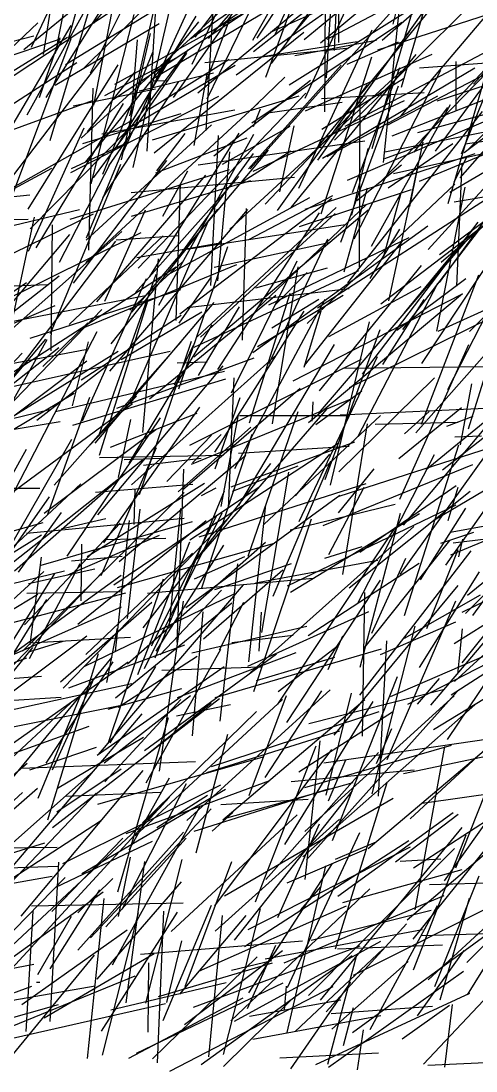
# Model space of a CAD drawing. Header units: metres. Extents: x 0 to 1019, y 0 to 619.
# Drawn here: x 663.8 to 715.5, y 0 to 119.4 of the extents above; entities that cross this region are included whole.
import ezdxf

# ---------------------------------------------------------------- set-up
doc = ezdxf.new("R2010")
doc.units = ezdxf.units.M

msp = doc.modelspace()

# ---------------------------------------------------------------- linework, layer by layer
at = {"color": 61}
for p, q in [((665.01, 116.46), (673.34, 134.24)), ((654.2, 52.5), (664.45, 70.73)), ((686.46, 39.82), (688.47, 57.69)), ((664.66, 55.45), (672.22, 57.12))]:
    msp.add_line(p, q, dxfattribs=at)
at = {"color": 20}
for p, q in [((690.19, 117.23), (699.96, 134.66)), ((702.14, 72.23), (711.22, 89.6)), ((695.45, 62.5), (704.34, 81.27)), ((699.91, 63.5), (703.95, 68.5)), ((665.57, 10.14), (665.94, 10.15))]:
    msp.add_line(p, q, dxfattribs=at)
at = {"color": 225}
for p, q in [((683.26, 114.52), (692.36, 133.69)), ((647.04, 78.04), (664.44, 89.68)), ((672.93, 56.39), (679.2, 70.92)), ((707.43, 51.82), (713.59, 71.22)), ((706.39, 23.82), (713.53, 29.24)), ((694.06, 21.44), (703.1, 25.29))]:
    msp.add_line(p, q, dxfattribs=at)
at = {"color": 92}
for p, q in [((666.38, 115.63), (668.9, 131.71)), ((714.79, 84.11), (733.52, 102.75)), ((699, 66.66), (703.44, 85.21)), ((658, 70.04), (669.86, 77.12)), ((686.38, 47.94), (689.15, 53.33)), ((699.84, 19.91), (712.96, 29.44))]:
    msp.add_line(p, q, dxfattribs=at)
at = {"color": 169}
for p, q in [((697.87, 116.96), (715.49, 131.6)), ((670.64, 78.62), (682.01, 85.97)), ((694.04, 39.67), (704.67, 55.83))]:
    msp.add_line(p, q, dxfattribs=at)
at = {"color": 192}
for p, q in [((699.94, 116.97), (700.02, 131.82)), ((706.99, 108.59), (718.62, 122.34)), ((709.36, 73.6), (715.87, 90.58)), ((673.98, 70.98), (683.83, 74.83)), ((669.13, 56.44), (679.55, 60.98))]:
    msp.add_line(p, q, dxfattribs=at)
at = {"color": 200}
for p, q in [((706.13, 119.07), (709.45, 132.15)), ((658.22, 4.82), (668.08, 7.58))]:
    msp.add_line(p, q, dxfattribs=at)
at = {"color": 133}
for p, q in [((707.08, 111.9), (712.81, 131.53)), ((679.07, 47.02), (686.95, 65.99)), ((678.02, 7.75), (682.12, 24.09))]:
    msp.add_line(p, q, dxfattribs=at)
at = {"color": 55}
for p, q in [((684.99, 110.57), (694.7, 130.54)), ((652.72, 114.51), (665.27, 117.74)), ((691.42, 62.16), (704.67, 74.57)), ((677.85, 45.8), (686.7, 63.51))]:
    msp.add_line(p, q, dxfattribs=at)
at = {"color": 79}
for p, q in [((685.5, 118.26), (704.16, 131.08)), ((696.14, 110.65), (700.7, 120.6)), ((708.93, 106.76), (718.78, 109.44)), ((668.57, 23.64), (686.52, 32.59))]:
    msp.add_line(p, q, dxfattribs=at)
at = {"color": 142}
for p, q in [((690.25, 115.95), (709.24, 130.91)), ((697.59, 105.14), (712.7, 123.64)), ((657.45, 79.51), (671.13, 82.06)), ((698.73, 45.69), (700.39, 49.52)), ((681.88, 8.78), (689.42, 17.71))]:
    msp.add_line(p, q, dxfattribs=at)
at = {"color": 146}
for p, q in [((694.11, 117.16), (705.88, 131.32)), ((713.38, 89.27), (713.98, 103.27)), ((672.63, 36.01), (689.1, 55.31)), ((690.91, 47.79), (691.16, 52.21)), ((696.53, 39.56), (711.8, 43.42))]:
    msp.add_line(p, q, dxfattribs=at)
at = {"color": 197}
for p, q in [((698.53, 112.95), (699.7, 130.85)), ((673.95, 37.36), (679.13, 46.02)), ((673.36, 32.93), (681.97, 42.26)), ((699.59, 24.14), (704.18, 26.1))]:
    msp.add_line(p, q, dxfattribs=at)
at = {"color": 159}
for p, q in [((685.13, 117.45), (695.47, 129.39)), ((657.79, 109.81), (677.56, 122.86)), ((711.59, 92.02), (721.88, 100.86)), ((672.73, 69.79), (686.81, 70.07))]:
    msp.add_line(p, q, dxfattribs=at)
at = {"color": 90}
for p, q in [((676.2, 108.63), (680.73, 128.55)), ((700.9, 114.51), (706.72, 117.07)), ((704.67, 101.15), (720.42, 117.33)), ((713.76, 101.58), (725.53, 115.06)), ((661.19, 72.72), (668.26, 73.9))]:
    msp.add_line(p, q, dxfattribs=at)
at = {"color": 138}
for p, q in [((683.13, 117.43), (699.55, 128.84)), ((670.83, 105.51), (682.04, 108.89)), ((693.24, 100), (694.88, 107.51))]:
    msp.add_line(p, q, dxfattribs=at)
at = {"color": 183}
for p, q in [((704.89, 117.24), (717.14, 128.08)), ((683.86, 83.5), (699.64, 98.23)), ((707.23, 84.36), (716.23, 96.06)), ((710.84, 62.72), (724.06, 70.58)), ((677.7, 50.41), (692.21, 69.11))]:
    msp.add_line(p, q, dxfattribs=at)
at = {"color": 135}
for p, q in [((715.26, 112.24), (729.95, 128.45)), ((677.28, 65.6), (683.2, 83.02)), ((653.48, 67.37), (671.3, 80.8)), ((706.93, 23.91), (711.55, 24.17))]:
    msp.add_line(p, q, dxfattribs=at)
at = {"color": 94}
for p, q in [((666.69, 110.71), (676.71, 126.78)), ((697.35, 73.53), (702.57, 77.37)), ((679.46, 8.5), (692.41, 12.34))]:
    msp.add_line(p, q, dxfattribs=at)
at = {"color": 65}
for p, q in [((671.71, 113.54), (678.73, 127.63)), ((678.82, 112.87), (697.36, 123.98)), ((712.25, 73.35), (715.22, 74.5)), ((681.55, 48.8), (682.31, 68.45)), ((704.47, 31.29), (705.42, 48.94))]:
    msp.add_line(p, q, dxfattribs=at)
at = {"color": 32}
msp.add_line((672.08, 119.19), (678.67, 126.93), dxfattribs=at)
at = {"color": 210}
msp.add_line((690.68, 117.48), (697.1, 127.27), dxfattribs=at)
at = {"color": 160}
for p, q in [((667.75, 115.72), (669.83, 126.39)), ((697.96, 97.5), (703.69, 115.34)), ((673, 106.6), (688.13, 109.34)), ((695.49, 96.06), (708.21, 100.26)), ((688.57, 64.34), (699.47, 82.63)), ((695.03, 65.43), (698.92, 70.16)), ((659.61, 50.16), (675.73, 54.42)), ((661.64, 14.66), (668.84, 22.02)), ((693.74, 12.35), (711.92, 20))]:
    msp.add_line(p, q, dxfattribs=at)
at = {"color": 221}
for p, q in [((669.13, 117.11), (671.6, 125.88)), ((672.04, 101.58), (682.83, 116.13)), ((677.15, 91.33), (696.21, 111.21))]:
    msp.add_line(p, q, dxfattribs=at)
at = {"color": 64}
for p, q in [((688.27, 113.31), (705.73, 125.6)), ((699.44, 105.89), (716.06, 122.42))]:
    msp.add_line(p, q, dxfattribs=at)
at = {"color": 110}
for p, q in [((695.99, 117.33), (706.56, 126)), ((713.98, 46.43), (728.5, 64.66)), ((681.6, 42.51), (695.1, 47.62)), ((667.14, 11.67), (672.78, 20.65))]:
    msp.add_line(p, q, dxfattribs=at)
at = {"color": 46}
for p, q in [((698.34, 109.09), (698.47, 126.13)), ((693.02, 41.74), (706.21, 61.57)), ((685.84, 18.82), (699.15, 36.59))]:
    msp.add_line(p, q, dxfattribs=at)
at = {"color": 249}
for p, q in [((699.45, 116.06), (699.92, 126.41)), ((700.41, 79.95), (716.88, 80.14))]:
    msp.add_line(p, q, dxfattribs=at)
at = {"color": 208}
for p, q in [((713.21, 110.33), (727.88, 126.13)), ((697.76, 77.39), (709.36, 91.63)), ((708.89, 6.31), (714.2, 13.74))]:
    msp.add_line(p, q, dxfattribs=at)
at = {"color": 218}
for p, q in [((675.48, 104.6), (684.57, 124.57)), ((694.53, 98.2), (708.74, 115.6)), ((679.26, 102.39), (682.49, 106.63)), ((656.26, 6.97), (672.24, 9.7))]:
    msp.add_line(p, q, dxfattribs=at)
at = {"color": 243}
for p, q in [((678.17, 104.63), (679.37, 124.53)), ((681.67, 65.88), (689.96, 73.24))]:
    msp.add_line(p, q, dxfattribs=at)
at = {"color": 24}
for p, q in [((681.16, 110.73), (690.75, 124.42)), ((703.67, 93.84), (712.64, 109.94)), ((679.92, 97.22), (682.77, 102.38)), ((662.39, 47.14), (675.2, 56.43))]:
    msp.add_line(p, q, dxfattribs=at)
at = {"color": 85}
for p, q in [((698.64, 117.37), (711.51, 124.17)), ((689.76, 31.36), (694.01, 42.72)), ((694.51, 0.28), (701.33, 10.12))]:
    msp.add_line(p, q, dxfattribs=at)
at = {"color": 59}
for p, q in [((703.73, 104.92), (709.55, 124.8)), ((662.44, 59.17), (670.6, 66.79)), ((667.76, 20.93), (678.76, 26.16)), ((665.02, 18.81), (682.26, 19.14)), ((686.83, 0.55), (694.5, 8.1))]:
    msp.add_line(p, q, dxfattribs=at)
at = {"color": 121}
for p, q in [((668.86, 114.48), (683.29, 123.33)), ((701.17, 77.77), (717.73, 85.95))]:
    msp.add_line(p, q, dxfattribs=at)
at = {"color": 216}
for p, q in [((670.99, 114.1), (680.75, 123.73)), ((669.48, 102.19), (686.31, 110.89)), ((679.83, 45.61), (691.1, 46))]:
    msp.add_line(p, q, dxfattribs=at)
at = {"color": 108}
for p, q in [((674.32, 110.52), (693.4, 123.11)), ((660.83, 77.43), (680.76, 81.9))]:
    msp.add_line(p, q, dxfattribs=at)
at = {"color": 182}
for p, q in [((683.63, 117.6), (687.74, 123.03)), ((669.77, 89.63), (680.41, 103.57)), ((685.84, 70.41), (695.99, 86.43)), ((712.96, 60.09), (730.02, 62.16)), ((689.59, 46.06), (703.36, 52.28))]:
    msp.add_line(p, q, dxfattribs=at)
at = {"color": 52}
for p, q in [((692.19, 118.17), (703.9, 123.38)), ((705.07, 92.68), (706.99, 99.73)), ((687.74, 77.16), (695.21, 92.14)), ((658.7, 71.9), (674.86, 81.89)), ((674.78, 55.01), (692.62, 60.06)), ((686.53, 30.35), (696.45, 30.95)), ((670.29, 13.77), (682.29, 27.19))]:
    msp.add_line(p, q, dxfattribs=at)
at = {"color": 71}
for p, q in [((692.28, 114.59), (699.09, 123.84)), ((678.38, 109.4), (687.48, 115.1)), ((697.51, 86.82), (717.28, 99.53)), ((697.65, 74.81), (714.38, 94.35)), ((711.73, 68.4), (729.67, 82.51)), ((699.22, 26.23), (706.64, 44.9)), ((658.37, 31.59), (669.45, 41.84)), ((674.21, 12.12), (684.13, 30.07))]:
    msp.add_line(p, q, dxfattribs=at)
at = {"color": 227}
for p, q in [((664.15, 116.17), (671.53, 122.25)), ((684.86, 106.99), (685.69, 121.53)), ((709.97, 50.33), (713.51, 59.34))]:
    msp.add_line(p, q, dxfattribs=at)
at = {"color": 212}
for p, q in [((667.13, 105.84), (671.95, 121.97)), ((671.79, 100.9), (676.66, 120.15)), ((705.62, 87.59), (709.53, 105.64))]:
    msp.add_line(p, q, dxfattribs=at)
at = {"color": 80}
for p, q in [((670.66, 106.1), (689.01, 122.86)), ((713.15, 72.15), (716.19, 72.27))]:
    msp.add_line(p, q, dxfattribs=at)
at = {"color": 202}
msp.add_line((672.11, 109.85), (674.55, 122.43), dxfattribs=at)
at = {"color": 164}
for p, q in [((674.48, 112.26), (693.4, 122.72)), ((701.69, 94.65), (711.55, 113.83)), ((705.17, 103.8), (710.07, 105.57)), ((700.55, 90.91), (703.21, 100.46)), ((665.74, 11), (669.56, 17.65))]:
    msp.add_line(p, q, dxfattribs=at)
at = {"color": 167}
for p, q in [((676.56, 102.75), (681.02, 122.09)), ((664.43, 61.18), (682.37, 62.9)), ((668.32, 44.3), (678.68, 53.35))]:
    msp.add_line(p, q, dxfattribs=at)
at = {"color": 240}
for p, q in [((683.9, 111.27), (696.65, 121.88)), ((667.38, 34.27), (671.98, 44.37))]:
    msp.add_line(p, q, dxfattribs=at)
at = {"color": 29}
for p, q in [((684.95, 112.66), (688.57, 122.38)), ((709.42, 30.49), (728.03, 33.11))]:
    msp.add_line(p, q, dxfattribs=at)
at = {"color": 47}
for p, q in [((689.86, 102.62), (707.81, 122.6)), ((676.37, 66.67), (692.87, 81.46))]:
    msp.add_line(p, q, dxfattribs=at)
at = {"color": 166}
for p, q in [((691.65, 113.02), (694.9, 121.9)), ((698.61, 104.01), (711.2, 110.93)), ((689.63, 58.57), (695.34, 75.04)), ((649.89, 29.35), (665.14, 48.2))]:
    msp.add_line(p, q, dxfattribs=at)
at = {"color": 45}
for p, q in [((697.56, 103.61), (710.71, 122.13)), ((682.54, 52.73), (700.06, 65.5))]:
    msp.add_line(p, q, dxfattribs=at)
at = {"color": 38}
for p, q in [((704.4, 116.15), (723.92, 122.44)), ((664.62, 98.04), (674.87, 114.44)), ((676.36, 97.25), (689.94, 101.28)), ((689, 83.15), (689.44, 98.1)), ((651.32, 88.79), (666.82, 89.47)), ((712.3, 37.72), (724.97, 56.55))]:
    msp.add_line(p, q, dxfattribs=at)
at = {"color": 103}
msp.add_line((692.73, 117.88), (694.19, 121.11), dxfattribs=at)
at = {"color": 88}
for p, q in [((694.29, 112.17), (708.12, 120.8)), ((711.08, 84.17), (714.32, 100.54)), ((701.13, 54.97), (714.89, 65.96))]:
    msp.add_line(p, q, dxfattribs=at)
at = {"color": 132}
for p, q in [((705.02, 103.35), (706.94, 121.64)), ((675.23, 103.63), (678.54, 118.01)), ((681.51, 40.4), (687.63, 41.69))]:
    msp.add_line(p, q, dxfattribs=at)
at = {"color": 122}
for p, q in [((710.96, 104.62), (723.18, 121.25)), ((694.42, 61.56), (706.34, 64.48)), ((696.14, 21.8), (697.81, 37.58))]:
    msp.add_line(p, q, dxfattribs=at)
at = {"color": 17}
for p, q in [((664.53, 108.76), (670.89, 120.24)), ((700.09, 74.64), (719.88, 75.54)), ((686.57, 64.23), (688.56, 74.63)), ((702.39, 45.95), (706.98, 63.47)), ((713.12, 44.34), (731.77, 61.45)), ((661.3, 35.58), (671.58, 39.25)), ((676.07, 1.51), (689.07, 8.35))]:
    msp.add_line(p, q, dxfattribs=at)
at = {"color": 154}
msp.add_line((674.73, 105.18), (683.73, 119.99), dxfattribs=at)
at = {"color": 127}
msp.add_line((646.55, 101.04), (665.73, 119.23), dxfattribs=at)
at = {"color": 163}
for p, q in [((659.32, 101.61), (669.5, 118.92)), ((689.69, 102.6), (700.2, 114.39)), ((698.08, 103.82), (715.4, 114.1)), ((705.17, 104.54), (719.5, 107.42)), ((698.4, 67.28), (704.66, 84.33)), ((705.44, 35.46), (713.26, 53.48))]:
    msp.add_line(p, q, dxfattribs=at)
at = {"color": 244}
for p, q in [((667.68, 112.11), (679.51, 119.15)), ((671.26, 94.77), (676.01, 106.16)), ((695.99, 80.08), (697.94, 86.47))]:
    msp.add_line(p, q, dxfattribs=at)
at = {"color": 116}
for p, q in [((671.17, 103.41), (684.04, 119.33)), ((711.97, 21.64), (723.6, 38.03))]:
    msp.add_line(p, q, dxfattribs=at)
at = {"color": 206}
for p, q in [((690.07, 107.86), (707.1, 119.3)), ((695.41, 100.43), (703.73, 118.42)), ((689.62, 108.99), (693.82, 113.02)), ((709.38, 80.48), (719.36, 95.57)), ((666.31, 80.15), (671.42, 85.12)), ((664.79, 46.95), (670.53, 57.74)), ((685.18, 1.66), (686.73, 17.71))]:
    msp.add_line(p, q, dxfattribs=at)
at = {"color": 141}
for p, q in [((701.28, 108.87), (708.04, 118.25)), ((678.76, 105.91), (695.44, 110.9)), ((661.68, 78.71), (681.46, 91.47)), ((673.58, 44.22), (674.79, 50.39)), ((677.38, 13.33), (695.81, 14.82))]:
    msp.add_line(p, q, dxfattribs=at)
at = {"color": 15}
msp.add_line((713.89, 104.33), (719.87, 119.26), dxfattribs=at)
at = {"color": 168}
for p, q in [((658, 113.91), (668.31, 117.38)), ((664.86, 48.51), (666.16, 58.47)), ((653.75, 36.39), (671.29, 49.52)), ((671.38, 1.45), (673.28, 19.63))]:
    msp.add_line(p, q, dxfattribs=at)
at = {"color": 238}
for p, q in [((658.47, 111.02), (669.09, 117.59)), ((683.49, 82.33), (702.24, 91.05))]:
    msp.add_line(p, q, dxfattribs=at)
at = {"color": 151}
for p, q in [((662.96, 99.93), (669.53, 117.43)), ((674.82, 20.39), (680.6, 40.24)), ((710.25, 21.25), (727.8, 21.69)), ((703.51, 4.77), (711.16, 18.84))]:
    msp.add_line(p, q, dxfattribs=at)
at = {"color": 12}
for p, q in [((665.93, 110.74), (668.27, 117.53)), ((706.01, 106.37), (719.3, 111.59)), ((683.71, 24.83), (687.32, 38.32)), ((674.01, 6.98), (687.14, 10.11))]:
    msp.add_line(p, q, dxfattribs=at)
at = {"color": 134}
for p, q in [((676.14, 106.06), (677.07, 117.28)), ((685.41, 89.36), (686.25, 106.41)), ((673.93, 79.61), (689.62, 97.99)), ((713.78, 71.24), (715.07, 78.18)), ((663.51, 56.77), (668.41, 63.53))]:
    msp.add_line(p, q, dxfattribs=at)
at = {"color": 131}
for p, q in [((678.94, 104.45), (695.98, 118.15)), ((654.36, 104.01), (671.93, 110.37)), ((683.54, 55.99), (689.26, 58.54)), ((662.01, 3.58), (680.24, 7.71))]:
    msp.add_line(p, q, dxfattribs=at)
at = {"color": 115}
for p, q in [((690.56, 115.26), (702.04, 117.11)), ((712.74, 42.79), (730.93, 54.61))]:
    msp.add_line(p, q, dxfattribs=at)
at = {"color": 87}
for p, q in [((694.94, 115.52), (704.23, 117.24)), ((673.79, 102.96), (682.67, 115.75)), ((668.39, 61.7), (673.47, 62.86)), ((701.52, 4.41), (720.88, 18.58))]:
    msp.add_line(p, q, dxfattribs=at)
at = {"color": 6}
for p, q in [((700.67, 107.48), (719.84, 117.59)), ((669.74, 109.78), (679.1, 111.72)), ((710.09, 93.45), (719.38, 103.66)), ((713.08, 98.87), (726.82, 101.2)), ((656.36, 78.75), (675.29, 95.49)), ((674.9, 17.61), (676.27, 24.35))]:
    msp.add_line(p, q, dxfattribs=at)
at = {"color": 56}
for p, q in [((705.46, 107.59), (724.16, 117.33)), ((674.89, 67.52), (676.31, 74.1))]:
    msp.add_line(p, q, dxfattribs=at)
at = {"color": 177}
for p, q in [((712.4, 98.67), (718.02, 118.04)), ((686.71, 103.13), (694.43, 107.45)), ((704.74, 87.27), (717.59, 97.08))]:
    msp.add_line(p, q, dxfattribs=at)
at = {"color": 178}
for p, q in [((714.48, 104.63), (727.58, 117.85)), ((700.16, 94.27), (706.72, 112.05)), ((704.7, 47.41), (713.27, 51.1)), ((677.62, 28.27), (690.58, 40.91)), ((688.09, 14.91), (701.49, 31.9))]:
    msp.add_line(p, q, dxfattribs=at)
at = {"color": 231}
for p, q in [((673.1, 102.02), (678.79, 115.88)), ((667.97, 32.18), (677.75, 37.99))]:
    msp.add_line(p, q, dxfattribs=at)
at = {"color": 22}
for p, q in [((684.72, 114.69), (700.84, 116.35)), ((666.69, 35.05), (674.28, 46.54))]:
    msp.add_line(p, q, dxfattribs=at)
at = {"color": 78}
msp.add_line((652.95, 103.58), (670.16, 114.72), dxfattribs=at)
at = {"color": 112}
msp.add_line((661.51, 100), (673.27, 115.4), dxfattribs=at)
at = {"color": 48}
for p, q in [((673.35, 110.95), (681.61, 115.33)), ((709.23, 55.89), (714.4, 64.03))]:
    msp.add_line(p, q, dxfattribs=at)
at = {"color": 11}
msp.add_line((679.34, 112.78), (680.45, 115.1), dxfattribs=at)
at = {"color": 70}
for p, q in [((696.16, 109.2), (710.57, 115.67)), ((661.93, 36.64), (675.98, 46.56))]:
    msp.add_line(p, q, dxfattribs=at)
at = {"color": 254}
for p, q in [((709.14, 114.08), (726.87, 115.42)), ((692.42, 73.63), (695.31, 91.47)), ((674.55, 47.72), (676.15, 62.62)), ((679.25, 27.74), (685.03, 31.39))]:
    msp.add_line(p, q, dxfattribs=at)
at = {"color": 117}
msp.add_line((713.28, 109.28), (713.3, 114.8), dxfattribs=at)
at = {"color": 252}
for p, q in [((671.38, 106.81), (676.81, 113.66)), ((676.32, 99.94), (694.91, 101.65)), ((654.28, 67.24), (673.02, 86.63)), ((696.09, 32.28), (712.76, 37.1))]:
    msp.add_line(p, q, dxfattribs=at)
at = {"color": 13}
for p, q in [((675.45, 106.89), (688.17, 114.41)), ((670.64, 53.48), (670.72, 59.95))]:
    msp.add_line(p, q, dxfattribs=at)
at = {"color": 97}
for p, q in [((677.26, 111.48), (685.7, 113.53)), ((673.12, 99.3), (681.75, 112.55)), ((661.92, 38.96), (675.41, 41.67))]:
    msp.add_line(p, q, dxfattribs=at)
at = {"color": 207}
for p, q in [((683.5, 105.27), (685.01, 113.57)), ((651.98, 96.77), (664.62, 96.89)), ((681.74, 77.59), (687.33, 93.79)), ((706.54, 84.27), (714.38, 90.13))]:
    msp.add_line(p, q, dxfattribs=at)
at = {"color": 250}
for p, q in [((687.57, 95.76), (707.07, 113.75)), ((714.2, 104.47), (726.53, 113.75)), ((707.41, 86.23), (715.14, 95.65)), ((650.93, 64.74), (666.65, 83.25)), ((677.12, 35.23), (685.44, 41.89)), ((701.6, 10.94), (720.04, 20.17)), ((680.4, 7.81), (682.1, 14.85))]:
    msp.add_line(p, q, dxfattribs=at)
at = {"color": 242}
msp.add_line((701.49, 99.92), (706.87, 114.14), dxfattribs=at)
at = {"color": 228}
msp.add_line((711.13, 110.33), (723.85, 114.53), dxfattribs=at)
at = {"color": 223}
for p, q in [((678.84, 112.63), (680.52, 112.64)), ((713.59, 58.49), (714.06, 60.52))]:
    msp.add_line(p, q, dxfattribs=at)
at = {"color": 119}
for p, q in [((685.74, 104.09), (696.74, 112.71)), ((692.15, 109.02), (700.32, 110.18)), ((664.81, 34.27), (672.4, 36.87))]:
    msp.add_line(p, q, dxfattribs=at)
at = {"color": 43}
for p, q in [((698.01, 107.13), (707.29, 112.89)), ((696.52, 73.77), (714.01, 88.44)), ((660.93, 12.59), (679.75, 30.1)), ((700.41, 19.21), (713.96, 22.93)), ((672.48, 10.48), (682.06, 21.53))]:
    msp.add_line(p, q, dxfattribs=at)
at = {"color": 37}
for p, q in [((671.53, 93.35), (672.02, 111.8)), ((672.25, 71.44), (685.76, 87.43)), ((702.32, 59.01), (713.29, 66.59)), ((678.77, 1.43), (690.65, 13.01))]:
    msp.add_line(p, q, dxfattribs=at)
at = {"color": 104}
for p, q in [((692.99, 97.87), (703.22, 112.2)), ((673.22, 60.09), (684.16, 75.53))]:
    msp.add_line(p, q, dxfattribs=at)
at = {"color": 76}
for p, q in [((697.98, 110.6), (709.66, 111.29)), ((669.42, 96.91), (687.5, 102.54)), ((655.15, 7.44), (673.14, 20.39))]:
    msp.add_line(p, q, dxfattribs=at)
at = {"color": 194}
for p, q in [((702.29, 91.49), (702.38, 111.19)), ((657.34, 97.38), (676.46, 108.13)), ((698.76, 30.75), (700.74, 35.42))]:
    msp.add_line(p, q, dxfattribs=at)
at = {"color": 143}
for p, q in [((665.52, 93.65), (675.47, 110.05)), ((654.98, 81.62), (667.68, 87.09)), ((688.07, 5.71), (704.74, 14.79)), ((678.27, 4.44), (678.33, 12.35))]:
    msp.add_line(p, q, dxfattribs=at)
at = {"color": 3}
for p, q in [((671.17, 91.95), (690.82, 110.11)), ((698.81, 83.54), (709.3, 89.22)), ((661.93, 74.54), (666.79, 83.2))]:
    msp.add_line(p, q, dxfattribs=at)
at = {"color": 155}
for p, q in [((690.22, 102.35), (707.4, 110.38)), ((683.95, 103.07), (702.89, 105.78)), ((692, 87.16), (707.93, 94.82)), ((685.77, 91.42), (698.99, 94.26)), ((711.26, 84.14), (727.65, 91.68)), ((707.16, 3.7), (712.55, 7.52))]:
    msp.add_line(p, q, dxfattribs=at)
at = {"color": 195}
for p, q in [((691.58, 98.6), (703.09, 110.75)), ((713.05, 101.12), (714.51, 103.94)), ((646.44, 48.75), (666.13, 61))]:
    msp.add_line(p, q, dxfattribs=at)
at = {"color": 156}
for p, q in [((690.23, 107.43), (691.05, 109.42)), ((715.17, 51.81), (722.22, 61.53)), ((664.82, 48.71), (676.28, 49.35))]:
    msp.add_line(p, q, dxfattribs=at)
at = {"color": 224}
for p, q in [((700.93, 101.33), (718.85, 109.01)), ((671.23, 94.51), (685.47, 107.63)), ((669.24, 43.61), (682.43, 48.49)), ((708.06, 28.71), (726.6, 45.91)), ((699.08, 6.57), (710.6, 7.39))]:
    msp.add_line(p, q, dxfattribs=at)
at = {"color": 50}
for p, q in [((700.96, 89.64), (716.28, 109.15)), ((689.79, 73.74), (694.41, 88.49))]:
    msp.add_line(p, q, dxfattribs=at)
at = {"color": 149}
for p, q in [((708.53, 104.52), (712.35, 109.58)), ((670.26, 50.86), (684.87, 62.64)), ((710.85, 9.65), (715.9, 22.24))]:
    msp.add_line(p, q, dxfattribs=at)
at = {"color": 101}
for p, q in [((709.14, 101.21), (728.04, 109.12)), ((667.38, 27.72), (686.39, 42.39)), ((691.65, 21.8), (704.47, 36.25)), ((659.29, 23.74), (666.53, 25.96)), ((682.49, 9.64), (687.79, 23.86))]:
    msp.add_line(p, q, dxfattribs=at)
at = {"color": 203}
for p, q in [((664.65, 93.26), (671, 107.29)), ((691.59, 33.42), (698.01, 43.26))]:
    msp.add_line(p, q, dxfattribs=at)
at = {"color": 188}
for p, q in [((664.84, 95.78), (676.1, 107.21)), ((679.47, 87.12), (690.28, 106.56)), ((664.49, 54.36), (675.32, 54.57))]:
    msp.add_line(p, q, dxfattribs=at)
at = {"color": 187}
msp.add_line((678.47, 90.39), (688.6, 106.67), dxfattribs=at)
at = {"color": 213}
for p, q in [((711.4, 92.88), (729.61, 106.53)), ((712.37, 62.63), (713.52, 66.41)), ((689.66, 16.13), (708.11, 25.53))]:
    msp.add_line(p, q, dxfattribs=at)
at = {"color": 89}
for p, q in [((714.33, 105.46), (723.55, 106.82)), ((669.54, 58.03), (675.32, 58.59))]:
    msp.add_line(p, q, dxfattribs=at)
at = {"color": 30}
for p, q in [((669.56, 102.66), (675.41, 105.39)), ((680.4, 90.54), (696.66, 99.34)), ((664.86, 83.37), (682, 88.89)), ((690.6, 44.44), (699.48, 47.1)), ((649.73, 22.64), (664.52, 35.02))]:
    msp.add_line(p, q, dxfattribs=at)
at = {"color": 179}
for p, q in [((679.15, 102.17), (689.52, 106.13)), ((657.3, 94.82), (670.48, 97.98)), ((667.72, 75.02), (686.96, 79.6)), ((708.42, 15.01), (723.56, 33.91)), ((714.58, 8.71), (720.58, 18.38))]:
    msp.add_line(p, q, dxfattribs=at)
at = {"color": 248}
for p, q in [((705.56, 100.46), (712.92, 105.48)), ((683.33, 69.19), (686.59, 72.39)), ((652.87, 53.05), (668.75, 56.91))]:
    msp.add_line(p, q, dxfattribs=at)
at = {"color": 69}
for p, q in [((706.17, 102.1), (721.09, 105.41)), ((689.09, 101.2), (694.51, 104.67)), ((678.43, 76.46), (692.78, 88.25))]:
    msp.add_line(p, q, dxfattribs=at)
at = {"color": 44}
msp.add_line((676.43, 86.3), (691.97, 104.73), dxfattribs=at)
at = {"color": 51}
for p, q in [((681.22, 91.9), (690.24, 104.34)), ((646.64, 63.59), (663.94, 81.65)), ((688.53, 70.29), (701.13, 71.09))]:
    msp.add_line(p, q, dxfattribs=at)
at = {"color": 111}
for p, q in [((686.21, 89.88), (687.54, 104.55)), ((698.24, 35.06), (716.97, 37.81))]:
    msp.add_line(p, q, dxfattribs=at)
at = {"color": 77}
for p, q in [((696.13, 98.02), (715.46, 104.34)), ((663.99, 47.78), (682.37, 65.83)), ((675.77, 27.04), (692.12, 33.07)), ((652.39, 22.84), (668.01, 23.31))]:
    msp.add_line(p, q, dxfattribs=at)
at = {"color": 63}
for p, q in [((701.42, 97.34), (703.28, 104.94)), ((688.14, 68.56), (698.39, 87.79)), ((700, 65.4), (719.64, 71.71)), ((714.37, 52.05), (733.51, 71.31)), ((657.92, 52.34), (667.05, 65.31))]:
    msp.add_line(p, q, dxfattribs=at)
at = {"color": 10}
for p, q in [((651.09, 94.01), (667.32, 102.68)), ((658.2, 85.84), (677.47, 95.36)), ((708.88, 41.73), (711.39, 44.65))]:
    msp.add_line(p, q, dxfattribs=at)
at = {"color": 62}
for p, q in [((667.15, 83.89), (675.16, 103.16)), ((706.9, 65.04), (714.74, 82.63)), ((685.9, 68.52), (688.74, 76.62)), ((702.64, 38.11), (702.92, 54.43)), ((708.64, 18.35), (712.01, 36.93))]:
    msp.add_line(p, q, dxfattribs=at)
at = {"color": 86}
for p, q in [((668.18, 92.01), (673.95, 103.17)), ((703.3, 25.33), (717.7, 37.5))]:
    msp.add_line(p, q, dxfattribs=at)
at = {"color": 31}
for p, q in [((701.98, 99.03), (707.08, 103.07)), ((669.7, 73.47), (687.09, 78.74))]:
    msp.add_line(p, q, dxfattribs=at)
at = {"color": 7}
msp.add_line((708.02, 98.34), (708.95, 102.77), dxfattribs=at)
at = {"color": 215}
for p, q in [((712.59, 99.98), (718.32, 103.33)), ((675.32, 18.44), (682.64, 32.74)), ((708.44, 11.55), (714.42, 26.89)), ((694.99, 4.53), (704.97, 13.9)), ((698.71, 0.83), (701.98, 13.26))]:
    msp.add_line(p, q, dxfattribs=at)
at = {"color": 23}
for p, q in [((672.42, 87.5), (684.83, 101.91)), ((663.82, 17.64), (677.69, 34.19)), ((660.66, 4.26), (676.81, 10.84))]:
    msp.add_line(p, q, dxfattribs=at)
at = {"color": 233}
for p, q in [((676.82, 88.57), (688.57, 101.76)), ((694.74, 78.52), (713.88, 88.32)), ((662.63, 66.3), (665.97, 66.31)), ((693.07, 43.17), (699.91, 48.45))]:
    msp.add_line(p, q, dxfattribs=at)
at = {"color": 35}
for p, q in [((711.4, 89.7), (720.55, 102.24)), ((674.07, 82.71), (686.21, 98.04)), ((658.08, 74.44), (668.13, 82.29)), ((684.96, 33.96), (700.08, 38.7))]:
    msp.add_line(p, q, dxfattribs=at)
at = {"color": 181}
for p, q in [((681.46, 85.36), (681.93, 100.91)), ((706.93, 56.48), (718.79, 73.07))]:
    msp.add_line(p, q, dxfattribs=at)
at = {"color": 172}
for p, q in [((696.36, 85.02), (713.14, 100.89)), ((665.77, 31.06), (670.63, 42.79)), ((649.24, 25.35), (667.91, 25.47))]:
    msp.add_line(p, q, dxfattribs=at)
at = {"color": 236}
msp.add_line((648.74, 97.91), (664.83, 99.67), dxfattribs=at)
at = {"color": 93}
for p, q in [((681.88, 86.13), (699.14, 99.29)), ((712.7, 58.73), (724.25, 63.58)), ((690.16, 3.66), (704.73, 6.34))]:
    msp.add_line(p, q, dxfattribs=at)
at = {"color": 53}
for p, q in [((689.72, 94.57), (699.28, 99.6)), ((658.2, 84.39), (677.96, 88.21)), ((672.72, 70.04), (678.27, 87.72)), ((685.46, 34.64), (704.55, 40.9))]:
    msp.add_line(p, q, dxfattribs=at)
at = {"color": 18}
for p, q in [((673.33, 87.57), (677.95, 97.94)), ((696.27, 24.04), (713.39, 43.18)), ((689.71, 8.93), (699.23, 23.64))]:
    msp.add_line(p, q, dxfattribs=at)
at = {"color": 54}
for p, q in [((683.46, 81.23), (703.29, 97.95)), ((702.81, 48.09), (712.58, 60.34)), ((650.41, 19.2), (667.35, 22.17))]:
    msp.add_line(p, q, dxfattribs=at)
at = {"color": 205}
for p, q in [((690.63, 86.7), (703.08, 98.55)), ((677.85, 36.47), (692.88, 47.48)), ((702.06, 0.18), (702.76, 4.72))]:
    msp.add_line(p, q, dxfattribs=at)
at = {"color": 136}
for p, q in [((656.9, 90.1), (672.07, 97.49)), ((661.16, 85.48), (669.38, 95.14)), ((694.47, 54.47), (709.13, 63.41))]:
    msp.add_line(p, q, dxfattribs=at)
at = {"color": 106}
msp.add_line((661.8, 80.5), (665.36, 97.13), dxfattribs=at)
at = {"color": 201}
for p, q in [((684.24, 83.48), (699.52, 97.52)), ((674.72, 75.41), (690.34, 81.12)), ((694.53, 32.96), (708.5, 34.27))]:
    msp.add_line(p, q, dxfattribs=at)
at = {"color": 139}
for p, q in [((686.2, 79.79), (697.77, 97.6)), ((674.55, 42.46), (687.8, 53.28)), ((686.75, 28.59), (702.89, 42.27)), ((697.87, 8.08), (713.96, 27.74)), ((700.48, 2.93), (701.6, 7.24))]:
    msp.add_line(p, q, dxfattribs=at)
at = {"color": 123}
for p, q in [((667.23, 81.93), (667.4, 96.25)), ((671.65, 71.19), (676.95, 76.76)), ((698.52, 31.38), (701.39, 42.99)), ((676.8, 26.78), (693.56, 42.29))]:
    msp.add_line(p, q, dxfattribs=at)
at = {"color": 5}
for p, q in [((676.52, 76.69), (685.1, 96.64)), ((712.34, 77.52), (721.41, 95.23)), ((661.44, 57.68), (669.58, 71.87)), ((712.6, 61.29), (724.25, 63.43)), ((693.82, 25.78), (703.86, 42.05)), ((667.89, 29.51), (675.2, 34.4))]:
    msp.add_line(p, q, dxfattribs=at)
at = {"color": 226}
msp.add_line((682.41, 93.46), (700.68, 96.3), dxfattribs=at)
at = {"color": 39}
for p, q in [((690.16, 81.73), (710.06, 96.15)), ((651.18, 77.21), (668.15, 90.44)), ((683.01, 71.2), (702.53, 80.98))]:
    msp.add_line(p, q, dxfattribs=at)
at = {"color": 34}
for p, q in [((702.63, 79.28), (715.81, 96.56)), ((714.57, 54.13), (723.63, 61.54)), ((686.94, 19.94), (706.12, 31.05)), ((667.12, 5.67), (668.1, 23.77))]:
    msp.add_line(p, q, dxfattribs=at)
at = {"color": 2}
for p, q in [((703.53, 90.13), (706.9, 95.76)), ((672.7, 72.37), (679.17, 90.63))]:
    msp.add_line(p, q, dxfattribs=at)
at = {"color": 128}
for p, q in [((662.91, 78.99), (674.59, 94.39)), ((678.66, 48.37), (686.09, 63.21)), ((673.26, 35.06), (683.1, 42.72)), ((682.41, 5.33), (693.55, 13.72)), ((693.78, 6.95), (694, 9.68))]:
    msp.add_line(p, q, dxfattribs=at)
at = {"color": 72}
for p, q in [((669.29, 84.92), (679.96, 94.98)), ((693.01, 17.49), (697.74, 28.13))]:
    msp.add_line(p, q, dxfattribs=at)
at = {"color": 49}
for p, q in [((674.63, 94.53), (681.75, 95.02)), ((709.9, 68.41), (720.48, 77.16)), ((698.34, 58.34), (702.62, 59.66)), ((707.73, 17.21), (723.59, 30.71)), ((684.03, 11.37), (700.83, 18.8))]:
    msp.add_line(p, q, dxfattribs=at)
at = {"color": 4}
for p, q in [((692.03, 80.49), (698.7, 94.65)), ((663, 65.95), (676.48, 75.95)), ((676.69, 62.17), (676.81, 66.15)), ((690.49, 19.26), (697.39, 37.01)), ((668.88, 31.27), (679.67, 31.73)), ((714.5, 12.39), (726.12, 23.94))]:
    msp.add_line(p, q, dxfattribs=at)
at = {"color": 68}
for p, q in [((696.05, 80.26), (707.28, 94.51)), ((692.47, 54.02), (699.04, 69.4)), ((671.17, 47.39), (683.3, 58.91))]:
    msp.add_line(p, q, dxfattribs=at)
at = {"color": 234}
msp.add_line((676.99, 92.53), (686.64, 94.24), dxfattribs=at)
at = {"color": 73}
for p, q in [((676.2, 86.56), (682.15, 92.01)), ((674.99, 57.97), (689.37, 70.07)), ((650.44, 43.77), (666.15, 44.93)), ((699.16, 4.79), (707.85, 12.49))]:
    msp.add_line(p, q, dxfattribs=at)
at = {"color": 75}
for p, q in [((677.67, 72.62), (679.45, 92.38)), ((708.71, 72.58), (723.1, 88.93)), ((702.13, 53.23), (710.84, 70.14)), ((685.84, 54.77), (694.56, 57.74)), ((684.55, 49.18), (693.58, 57.03)), ((685.89, 15.93), (700.02, 28.68)), ((646.3, 2.9), (665.04, 9.67))]:
    msp.add_line(p, q, dxfattribs=at)
at = {"color": 246}
msp.add_line((714.7, 73.06), (720.75, 92.56), dxfattribs=at)
at = {"color": 198}
msp.add_line((670.6, 84.41), (688.37, 91.73), dxfattribs=at)
at = {"color": 209}
for p, q in [((690.51, 89.1), (698.66, 91.37)), ((665.61, 74.02), (673.76, 80.36)), ((713.96, 52.21), (723.03, 56.61)), ((705.82, 42.63), (716.51, 47.23)), ((697.34, 0.76), (714.85, 8.88))]:
    msp.add_line(p, q, dxfattribs=at)
at = {"color": 176}
for p, q in [((692.71, 87.15), (696.35, 90.83)), ((673.74, 41.19), (682.11, 43.51))]:
    msp.add_line(p, q, dxfattribs=at)
at = {"color": 100}
for p, q in [((670.8, 73.97), (678.09, 90.13)), ((687.72, 66.47), (701.76, 71.57)), ((673.37, 60.46), (680.28, 60.63)), ((678.04, 32.81), (686.53, 48.01))]:
    msp.add_line(p, q, dxfattribs=at)
at = {"color": 98}
for p, q in [((681.81, 85.06), (685.48, 90.35)), ((647.28, 16.41), (663.97, 31.71))]:
    msp.add_line(p, q, dxfattribs=at)
at = {"color": 217}
for p, q in [((682.7, 86.85), (701.14, 89)), ((703.76, 31.56), (708.64, 50.6)), ((660.54, 20.47), (672.85, 28.48)), ((689.79, 6.28), (700.18, 8.14))]:
    msp.add_line(p, q, dxfattribs=at)
at = {"color": 173}
for p, q in [((690.71, 82.41), (700.45, 88.25)), ((709.58, 0.81), (720.51, 12.44))]:
    msp.add_line(p, q, dxfattribs=at)
at = {"color": 158}
for p, q in [((692.32, 84.53), (697.68, 87.79)), ((666.85, 63.35), (671.65, 76.64))]:
    msp.add_line(p, q, dxfattribs=at)
at = {"color": 247}
for p, q in [((704.97, 80.38), (709.65, 87.76)), ((687.86, 65.95), (695.33, 68.83)), ((689.85, 45.3), (708.49, 61.93)), ((659.14, 41.37), (666.76, 53.66))]:
    msp.add_line(p, q, dxfattribs=at)
at = {"color": 105}
msp.add_line((675.19, 80.93), (684.37, 86.37), dxfattribs=at)
at = {"color": 180}
for p, q in [((684, 79.1), (688.67, 86.93)), ((675.92, 51.49), (677.37, 63.92)), ((644.55, 39.73), (664.46, 47.01)), ((656.2, 23.93), (665.7, 32.2))]:
    msp.add_line(p, q, dxfattribs=at)
at = {"color": 83}
for p, q in [((676.11, 69.14), (685.54, 84.88)), ((672.96, 4.55), (681.61, 18.11))]:
    msp.add_line(p, q, dxfattribs=at)
at = {"color": 232}
for p, q in [((662.14, 64.15), (672.46, 84.11)), ((669.68, 75.67), (671.5, 82.96)), ((666.09, 57.55), (683.3, 62.53))]:
    msp.add_line(p, q, dxfattribs=at)
at = {"color": 255}
for p, q in [((667.59, 66.66), (682.04, 82.93)), ((656.3, 14.8), (672.35, 31.64)), ((663.92, 7.58), (675.88, 16.09))]:
    msp.add_line(p, q, dxfattribs=at)
at = {"color": 95}
for p, q in [((681.27, 78.05), (683.41, 82.55)), ((707.31, 33.87), (716.85, 35.86))]:
    msp.add_line(p, q, dxfattribs=at)
at = {"color": 102}
for p, q in [((672.55, 63.28), (686.81, 80.21)), ((677.73, 68.92), (684.31, 69.73)), ((683.49, 27.29), (698.89, 32.14))]:
    msp.add_line(p, q, dxfattribs=at)
at = {"color": 137}
for p, q in [((681.55, 80.56), (684.97, 80.66)), ((709.13, 45.93), (715.94, 56.78))]:
    msp.add_line(p, q, dxfattribs=at)
at = {"color": 36}
for p, q in [((687.41, 64), (688.04, 78.85)), ((678.21, 54.35), (697.04, 56.09)), ((707.8, 41.73), (724.24, 50.23)), ((667.3, 18.16), (675.4, 26.5)), ((712.01, 0.47), (712.89, 7.6))]:
    msp.add_line(p, q, dxfattribs=at)
at = {"color": 81}
for p, q in [((699.95, 68.17), (710.84, 78.85)), ((712.13, 57.56), (725.97, 77.3)), ((673.72, 37.29), (680.01, 55.98)), ((689.57, 7.13), (692.79, 14.36))]:
    msp.add_line(p, q, dxfattribs=at)
at = {"color": 82}
for p, q in [((707.31, 62.08), (722.11, 79.78)), ((661.17, 21.35), (677.6, 40.65))]:
    msp.add_line(p, q, dxfattribs=at)
at = {"color": 66}
for p, q in [((682.17, 66.1), (695.54, 77.66)), ((671.73, 15.18), (685.44, 29.83))]:
    msp.add_line(p, q, dxfattribs=at)
at = {"color": 113}
for p, q in [((683.21, 69.04), (701.55, 76.52)), ((671.35, 58.53), (684.67, 66.89)), ((671.08, 46.05), (688.06, 54.28)), ((683.33, 38.13), (684.51, 52.24))]:
    msp.add_line(p, q, dxfattribs=at)
at = {"color": 126}
for p, q in [((655.96, 72.53), (667.04, 75.25)), ((683.83, 58.27), (698.63, 75.34))]:
    msp.add_line(p, q, dxfattribs=at)
at = {"color": 145}
for p, q in [((696.93, 73.93), (697.05, 76.11)), ((679.18, 47.77), (686.88, 59.84)), ((708.43, 23.14), (724.23, 33.4))]:
    msp.add_line(p, q, dxfattribs=at)
at = {"color": 19}
msp.add_line((706.76, 69.66), (713.89, 75.46), dxfattribs=at)
at = {"color": 152}
msp.add_line((669.05, 58.58), (679.68, 74.32), dxfattribs=at)
at = {"color": 193}
for p, q in [((688.66, 74.56), (700.99, 74.57)), ((660.13, 46.18), (675.23, 52.82)), ((680.9, 15.9), (695.22, 29.17))]:
    msp.add_line(p, q, dxfattribs=at)
at = {"color": 219}
msp.add_line((707.42, 72.5), (710.24, 75.04), dxfattribs=at)
at = {"color": 1}
for p, q in [((666.43, 63.46), (679.15, 72.99)), ((684.32, 65.49), (686.02, 66.36)), ((675.93, 46.35), (691.63, 60.18)), ((696.51, 8.61), (713.1, 25.33))]:
    msp.add_line(p, q, dxfattribs=at)
at = {"color": 196}
for p, q in [((700.4, 56.48), (703.2, 73.61)), ((682.66, 28.52), (698.96, 43.37)), ((660.31, 23.76), (672.03, 34.09))]:
    msp.add_line(p, q, dxfattribs=at)
at = {"color": 214}
for p, q in [((704.07, 73.6), (713.52, 73.82)), ((699.56, 13.94), (705.44, 32.85))]:
    msp.add_line(p, q, dxfattribs=at)
at = {"color": 33}
msp.add_line((680.41, 67.07), (685.48, 72.35), dxfattribs=at)
at = {"color": 253}
for p, q in [((684.37, 54.99), (690.11, 72.44)), ((683.01, 60.43), (699.98, 71.48)), ((687.8, 48.74), (694.75, 49.6))]:
    msp.add_line(p, q, dxfattribs=at)
at = {"color": 220}
for p, q in [((660.98, 56.36), (677.61, 69.51)), ((713.05, 48.63), (723.75, 55.41))]:
    msp.add_line(p, q, dxfattribs=at)
at = {"color": 190}
for p, q in [((675.55, 69.57), (679.84, 69.73)), ((672.27, 65.86), (683.35, 66.77)), ((684.07, 60.79), (703.05, 66.84)), ((689.23, 14.19), (707.91, 26.25))]:
    msp.add_line(p, q, dxfattribs=at)
at = {"color": 58}
msp.add_line((691.18, 49.9), (694.26, 68.11), dxfattribs=at)
at = {"color": 120}
msp.add_line((698.17, 62.05), (715.2, 69.01), dxfattribs=at)
at = {"color": 25}
msp.add_line((663.08, 56.91), (675.65, 67.99), dxfattribs=at)
at = {"color": 184}
msp.add_line((674.38, 55.31), (690.9, 66.44), dxfattribs=at)
at = {"color": 191}
for p, q in [((698.8, 58.75), (702.82, 66.41)), ((690.48, 55.54), (704.37, 58.13)), ((658.53, 42), (667.66, 56.62)), ((666.45, 6.09), (678.96, 13.41))]:
    msp.add_line(p, q, dxfattribs=at)
at = {"color": 175}
for p, q in [((680.68, 50.78), (681.99, 64.01)), ((694.11, 55.19), (713.31, 64.4)), ((711.48, 8.12), (714.82, 19.67))]:
    msp.add_line(p, q, dxfattribs=at)
at = {"color": 147}
for p, q in [((689.71, 46.55), (691.64, 64.41)), ((711.56, 60.06), (715.31, 61.31))]:
    msp.add_line(p, q, dxfattribs=at)
at = {"color": 211}
for p, q in [((651.81, 58.36), (666.33, 62.4)), ((703.7, 49.8), (707.57, 58.34)), ((713.26, 23.15), (719.06, 37.85)), ((691.56, 12.79), (709.47, 16.13))]:
    msp.add_line(p, q, dxfattribs=at)
at = {"color": 239}
msp.add_line((664.19, 50.78), (675.08, 62.31), dxfattribs=at)
at = {"color": 222}
msp.add_line((668.6, 43.58), (687.24, 62.79), dxfattribs=at)
at = {"color": 124}
for p, q in [((690.29, 43.2), (696.85, 62.82)), ((676.1, 25.17), (680.69, 33.38)), ((698.52, 6.78), (707.64, 16.75))]:
    msp.add_line(p, q, dxfattribs=at)
at = {"color": 14}
for p, q in [((710.41, 41.64), (727.3, 61.56)), ((696.46, 49.54), (709.1, 57.79)), ((707.42, 49.24), (716.07, 54.17)), ((683.43, 7.31), (702.39, 14.27)), ((676.95, 2.05), (693.63, 10.07))]:
    msp.add_line(p, q, dxfattribs=at)
at = {"color": 230}
msp.add_line((677.11, 45.1), (682.99, 60.21), dxfattribs=at)
at = {"color": 153}
for p, q in [((702.35, 42.77), (714.98, 59.19)), ((658.72, 28.38), (674.17, 47.1))]:
    msp.add_line(p, q, dxfattribs=at)
at = {"color": 170}
msp.add_line((653.83, 45.32), (666.4, 56.84), dxfattribs=at)
at = {"color": 42}
for p, q in [((662.4, 45.63), (673.13, 56.79)), ((695.62, 18.35), (697.89, 20.97))]:
    msp.add_line(p, q, dxfattribs=at)
at = {"color": 118}
for p, q in [((699.43, 38.21), (713.52, 55.22)), ((666.86, 28.61), (672.64, 47.5)), ((670.28, 18.03), (674.24, 21.93))]:
    msp.add_line(p, q, dxfattribs=at)
at = {"color": 235}
for p, q in [((662.35, 52.19), (665.73, 54.26)), ((675.75, 7.78), (677.89, 23.85))]:
    msp.add_line(p, q, dxfattribs=at)
at = {"color": 8}
for p, q in [((679.64, 47.37), (686.61, 54.72)), ((672.47, 35.95), (686.92, 46.04))]:
    msp.add_line(p, q, dxfattribs=at)
at = {"color": 130}
for p, q in [((679.57, 34.12), (682.3, 53.45)), ((696.07, 27.27), (713.06, 42.69)), ((673.45, 16.44), (682.58, 26.52))]:
    msp.add_line(p, q, dxfattribs=at)
at = {"color": 161}
for p, q in [((683.25, 47.6), (696.33, 50.6)), ((673.07, 1.82), (677.18, 18.02))]:
    msp.add_line(p, q, dxfattribs=at)
at = {"color": 171}
for p, q in [((713.49, 45.14), (714.03, 50.31)), ((694.08, 4.41), (698.48, 23.36))]:
    msp.add_line(p, q, dxfattribs=at)
at = {"color": 186}
for p, q in [((664.81, 47.74), (668.59, 48.9)), ((699.8, 13.91), (711.73, 14.37))]:
    msp.add_line(p, q, dxfattribs=at)
at = {"color": 60}
for p, q in [((685.88, 42.52), (704.79, 48.05)), ((709.3, 15.46), (726.22, 15.95))]:
    msp.add_line(p, q, dxfattribs=at)
at = {"color": 26}
for p, q in [((710.7, 38.86), (725.76, 48.02)), ((696.79, 14.9), (710.45, 18.33))]:
    msp.add_line(p, q, dxfattribs=at)
at = {"color": 107}
msp.add_line((674.85, 41.39), (683.86, 47.21), dxfattribs=at)
at = {"color": 84}
msp.add_line((656.96, 39.84), (676.41, 44.09), dxfattribs=at)
at = {"color": 165}
for p, q in [((657.4, 41.85), (668.36, 42.53)), ((695.85, 24.4), (715.43, 41.68))]:
    msp.add_line(p, q, dxfattribs=at)
at = {"color": 237}
for p, q in [((695.42, 34.07), (706.04, 40.86)), ((672.54, 30.36), (691.35, 35.76)), ((679.32, 0.98), (680.06, 18.19))]:
    msp.add_line(p, q, dxfattribs=at)
at = {"color": 41}
for p, q in [((704.23, 34.99), (705.96, 38.97)), ((680.75, 0.03), (699.3, 9.63))]:
    msp.add_line(p, q, dxfattribs=at)
at = {"color": 91}
for p, q in [((663.82, 34.48), (683.65, 35.22)), ((687.76, 11.5), (692.35, 12.59))]:
    msp.add_line(p, q, dxfattribs=at)
at = {"color": 9}
for p, q in [((687.21, 28.82), (701.58, 32.84)), ((698.77, 0.46), (714.12, 11.37))]:
    msp.add_line(p, q, dxfattribs=at)
at = {"color": 114}
for p, q in [((662.32, 11.21), (680.7, 31.16)), ((694.11, 9.54), (702.33, 27.14))]:
    msp.add_line(p, q, dxfattribs=at)
at = {"color": 189}
for p, q in [((670.72, 22.5), (687.07, 32.09)), ((662.41, 1.33), (672.17, 13.2))]:
    msp.add_line(p, q, dxfattribs=at)
at = {"color": 241}
msp.add_line((685.54, 27.3), (687.89, 29.43), dxfattribs=at)
at = {"color": 129}
msp.add_line((710.11, 10.4), (729.18, 28.03), dxfattribs=at)
at = {"color": 185}
msp.add_line((687.67, 5.73), (703.47, 20.75), dxfattribs=at)
at = {"color": 150}
msp.add_line((664.4, 4.53), (665.21, 18.2), dxfattribs=at)
at = {"color": 229}
msp.add_line((679.98, 5.79), (685.48, 18.89), dxfattribs=at)
at = {"color": 245}
msp.add_line((686.84, 1.9), (691.06, 18.46), dxfattribs=at)
at = {"color": 109}
msp.add_line((684.31, 0.78), (701.47, 13.18), dxfattribs=at)
at = {"color": 199}
msp.add_line((650.82, 9.38), (665.28, 12.18), dxfattribs=at)
at = {"color": 148}
msp.add_line((693.23, 1.53), (704.45, 2.11), dxfattribs=at)
at = {"color": 57}
msp.add_line((710.06, 0.7), (719.7, 1.14), dxfattribs=at)

doc.saveas('drawing.dxf')
